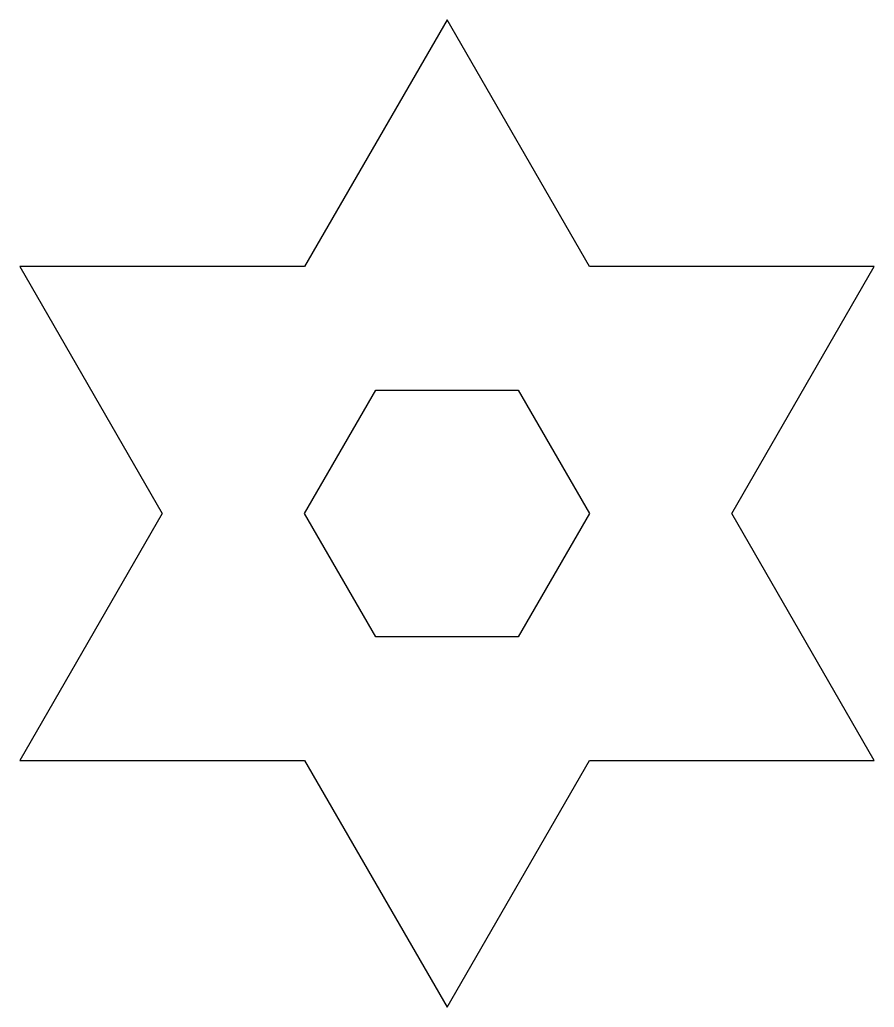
# Model space of a CAD drawing. Header units: metres. Extents: x -50 to 50, y -58 to 58.
import ezdxf

# ---------------------------------------------------------------- set-up
doc = ezdxf.new("R2010")
doc.units = ezdxf.units.M

msp = doc.modelspace()

# ---------------------------------------------------------------- linework, layer by layer
for p, q in [((0, 57.735), (-16.6667, 28.8675)), ((16.6667, 28.8675), (0, 57.735)), ((-16.6667, 28.8675), (-50, 28.8675)), ((-50, 28.8675), (-33.3333, 0)), ((50, 28.8675), (16.6667, 28.8675)), ((33.3333, 0), (50, 28.8675)), ((-16.6667, 0), (-8.33334, 14.4337)), ((-8.33334, 14.4337), (8.33334, 14.4337)), ((8.33334, 14.4337), (16.6667, 0)), ((-33.3333, 0), (-50, -28.8675)), ((-8.33334, -14.4337), (-16.6667, 0)), ((16.6667, 0), (8.33334, -14.4337)), ((50, -28.8675), (33.3333, 0)), ((8.33334, -14.4337), (-8.33334, -14.4337)), ((-50, -28.8675), (-16.6667, -28.8675)), ((-16.6667, -28.8675), (0, -57.735)), ((0, -57.735), (16.6667, -28.8675)), ((16.6667, -28.8675), (50, -28.8675))]:
    msp.add_line(p, q)

doc.saveas('drawing.dxf')
